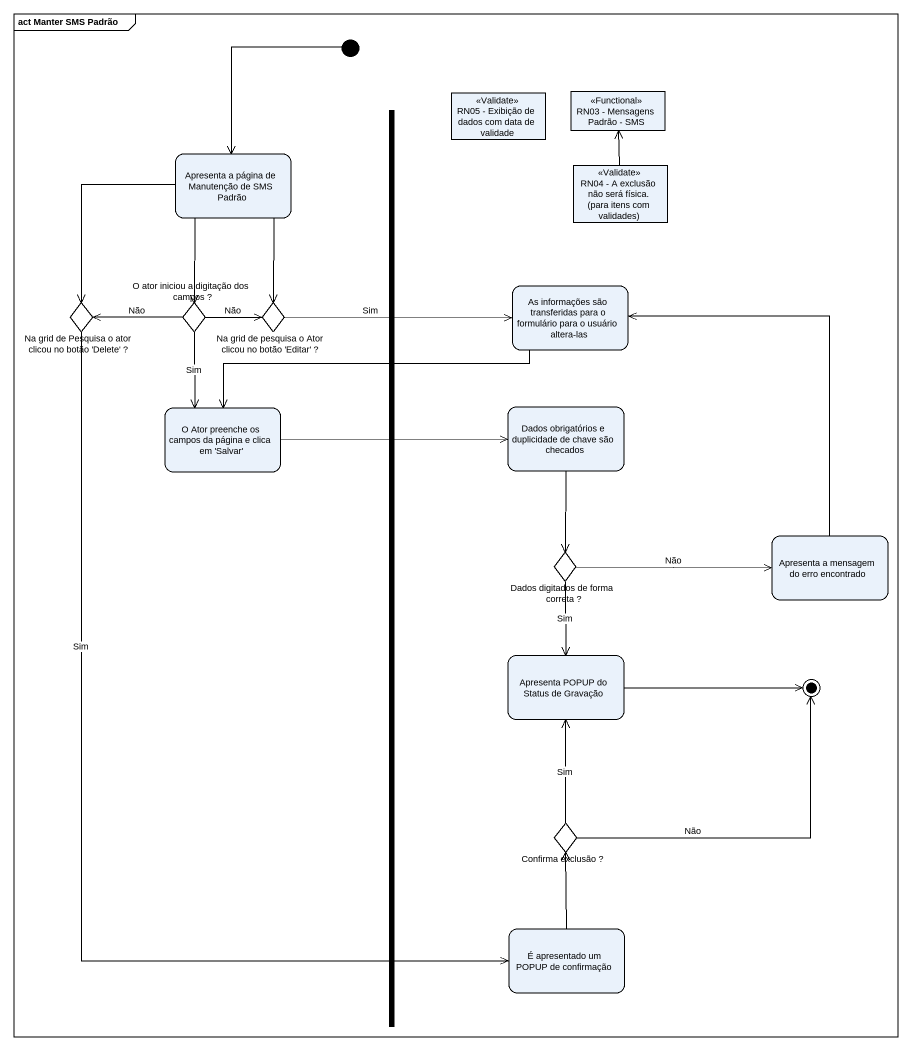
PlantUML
@startuml
mainframe act Manter SMS Padrão
hide empty description
state fork1 <<fork>>
state "RN05 - Exibição de dados com data de validade" as RN05_Exibição_de_dados_com <<Validate>>
state "RN03 - Mensagens Padrão - SMS" as RN03_Mensagens_Padrão_SMS <<Functional>>
state "Apresenta a página de Manutenção de SMS Padrão" as Apresenta_a_página_de
state "RN04 - A exclusão não será física. (para itens com validades)" as RN04_A_exclusão_não_será <<Validate>>
state "Na grid de Pesquisa o ator clicou no botão 'Delete' ?" as Na_grid_de_Pesquisa_o_ator <<choice>>
state "O ator iniciou a digitação dos campos ?" as O_ator_iniciou_a_digitação <<choice>>
state "Na grid de pesquisa o Ator clicou no botão 'Editar' ?" as Na_grid_de_pesquisa_o_Ator <<choice>>
state "As informações são transferidas para o formulário para o usuário altera-las" as As_informações_são
state "O Ator preenche os campos da página e clica em 'Salvar'" as O_Ator_preenche_os_campos
state "Dados obrigatórios e duplicidade de chave são checados" as Dados_obrigatórios_e
state "Apresenta a mensagem do erro encontrado" as Apresenta_a_mensagem_do
state "Dados digitados de forma correta ?" as Dados_digitados_de_forma <<choice>>
state "Apresenta POPUP do Status de Gravação" as Apresenta_POPUP_do_Status
state "Confirma exclusão ?" as Confirma_exclusão <<choice>>
state "É apresentado um POPUP de confirmação" as É_apresentado_um_POPUP_de
[*] --> Apresenta_a_página_de
Apresenta_a_página_de --> Na_grid_de_Pesquisa_o_ator
Apresenta_a_página_de --> O_ator_iniciou_a_digitação
Apresenta_a_página_de --> Na_grid_de_pesquisa_o_Ator
RN04_A_exclusão_não_será -up-> RN03_Mensagens_Padrão_SMS
Na_grid_de_Pesquisa_o_ator --> É_apresentado_um_POPUP_de : Sim
O_ator_iniciou_a_digitação -left-> Na_grid_de_Pesquisa_o_ator : Não
O_ator_iniciou_a_digitação -right-> Na_grid_de_pesquisa_o_Ator : Não
O_ator_iniciou_a_digitação --> O_Ator_preenche_os_campos : Sim
Na_grid_de_pesquisa_o_Ator -right-> As_informações_são : Sim
As_informações_são -left-> O_Ator_preenche_os_campos
O_Ator_preenche_os_campos -right-> Dados_obrigatórios_e
Dados_obrigatórios_e --> Dados_digitados_de_forma
Apresenta_a_mensagem_do -up-> As_informações_são
Dados_digitados_de_forma -right-> Apresenta_a_mensagem_do : Não
Dados_digitados_de_forma --> Apresenta_POPUP_do_Status : Sim
Confirma_exclusão -up-> Apresenta_POPUP_do_Status : Sim
É_apresentado_um_POPUP_de -up-> Confirma_exclusão
Apresenta_POPUP_do_Status -right-> [*]
Confirma_exclusão -up-> [*] : Não
@enduml
